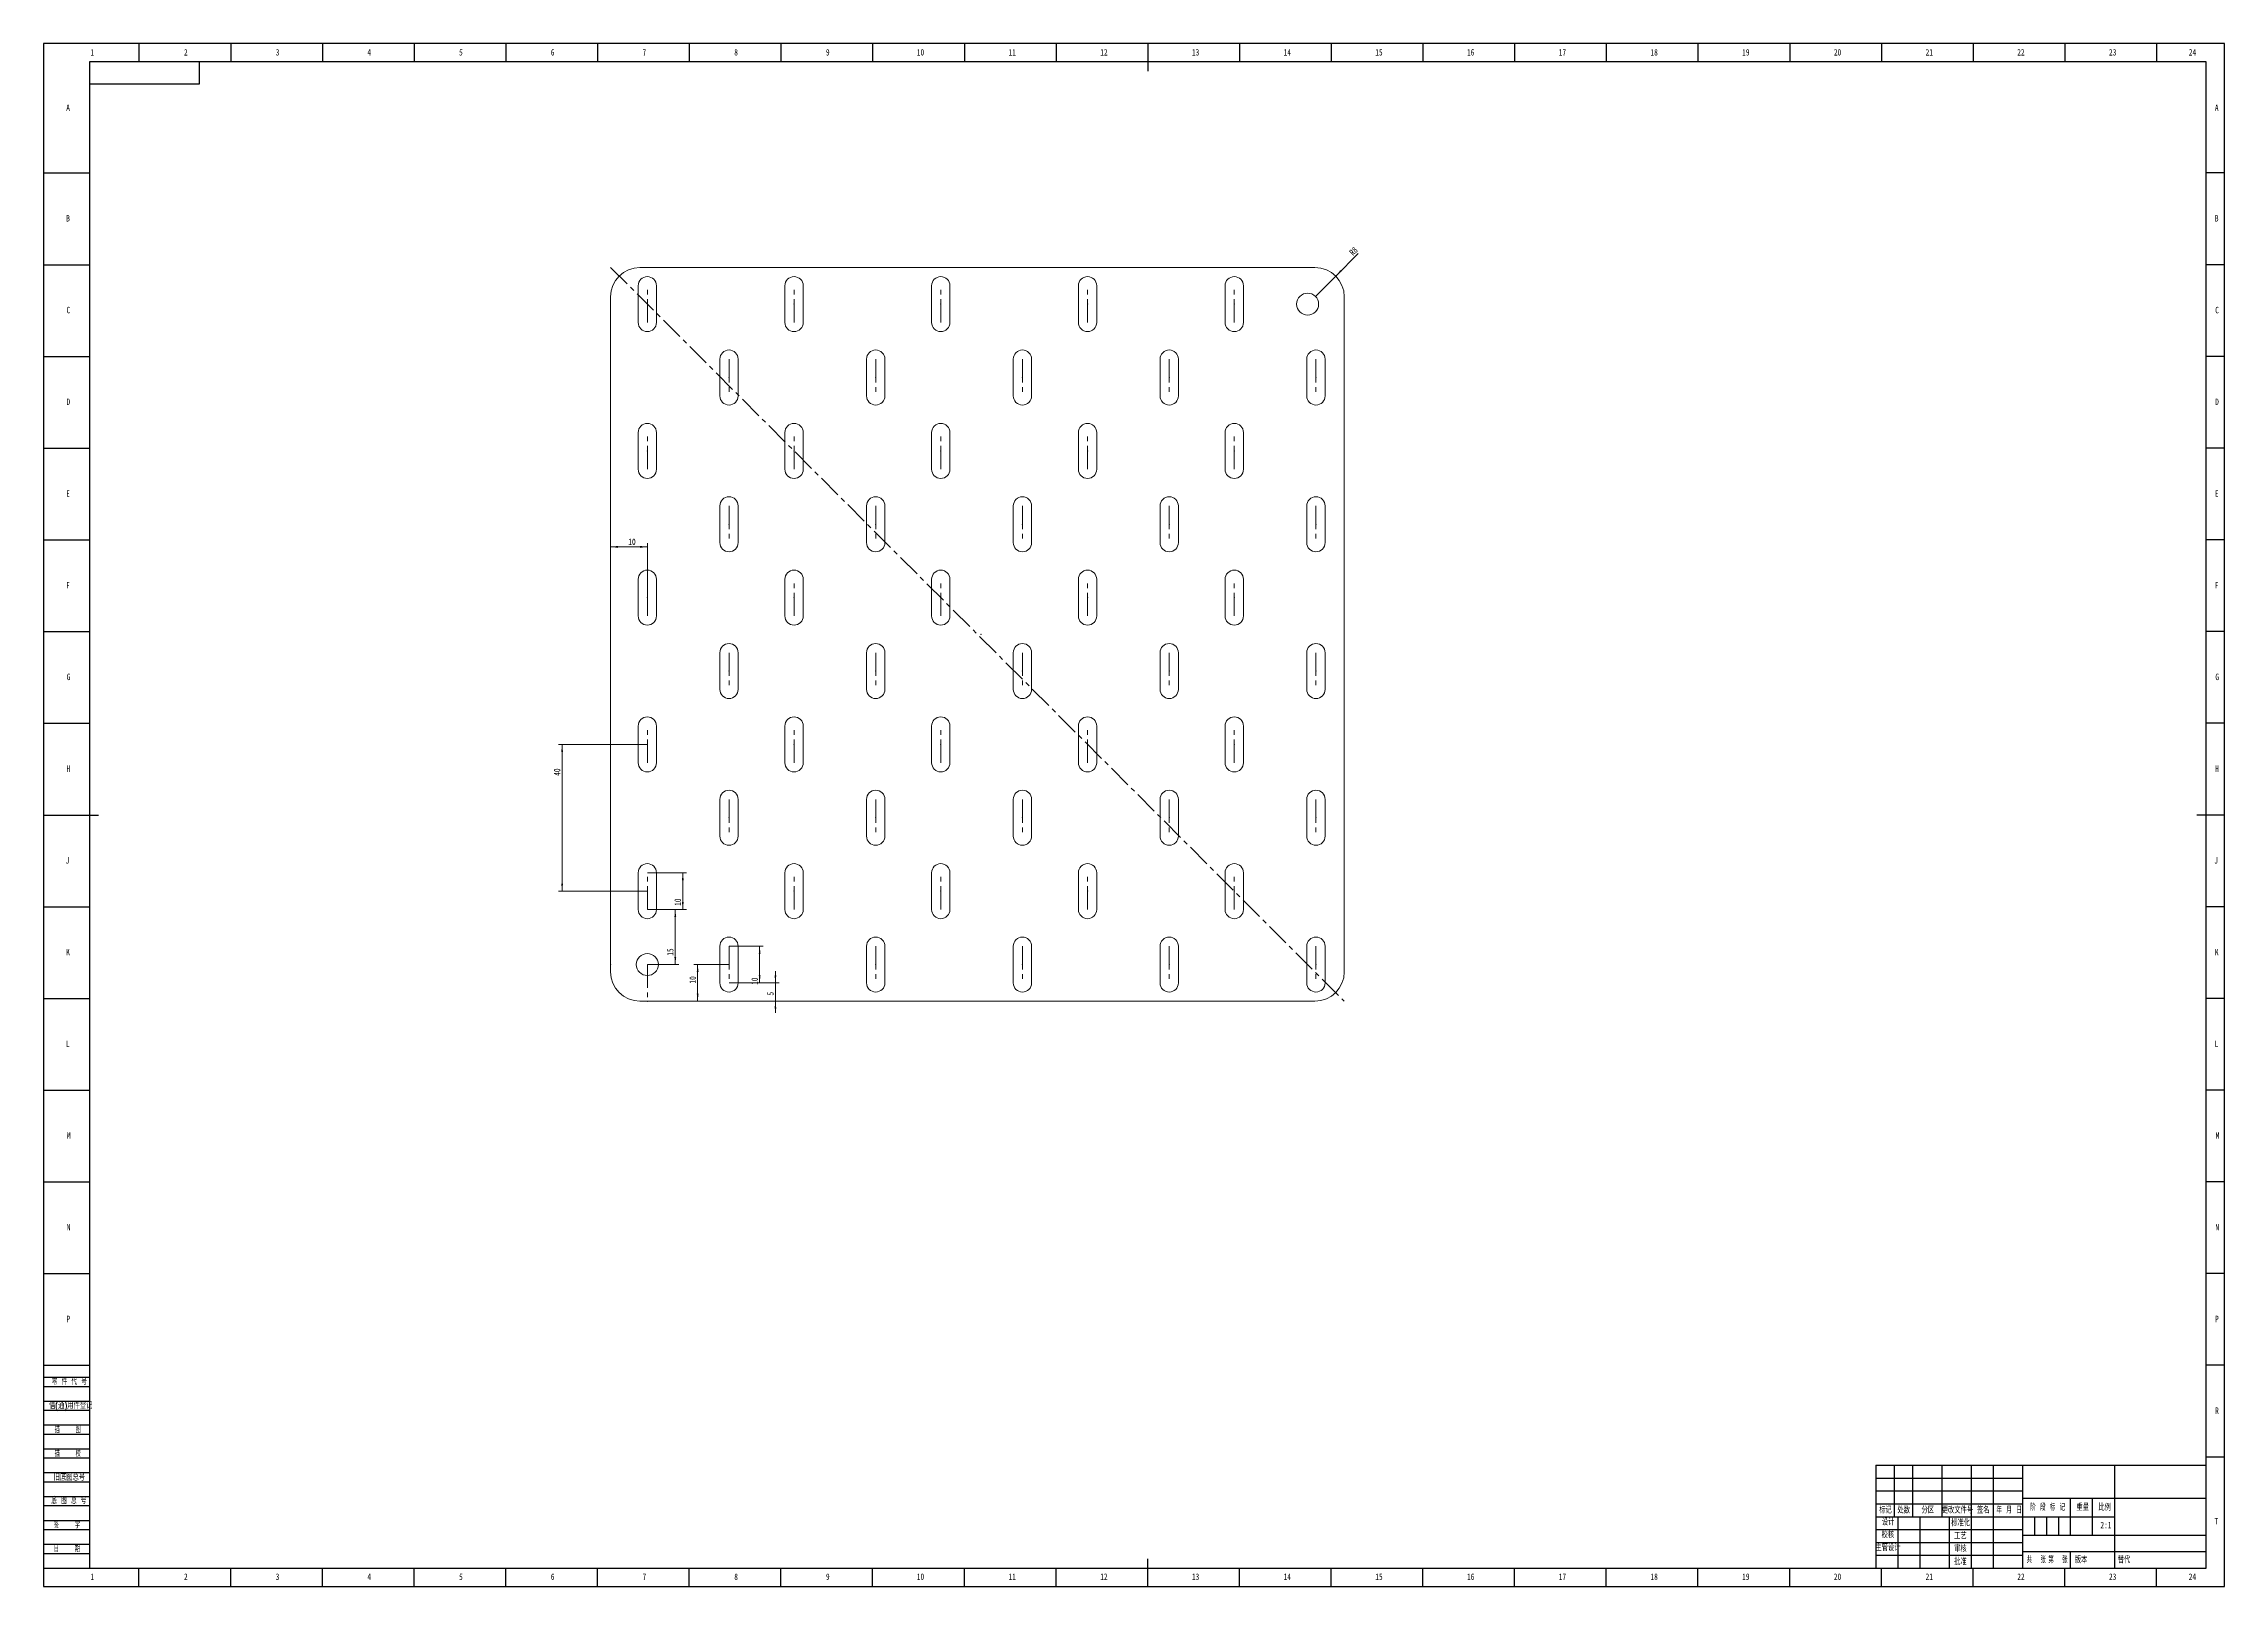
# Model space of a CAD drawing. Header units: millimetres. Extents: x 0 to 1189, y 0 to 841.
import ezdxf

# ---------------------------------------------------------------- set-up
doc = ezdxf.new("R2010")
doc.units = ezdxf.units.MM
doc.header["$PDSIZE"] = -1
doc.linetypes.add('CENTERX2', pattern=[20.32, 12.7, -2.54, 2.54, -2.54])
for name, color, linetype in [('10', 7, 'Continuous'), ('5', 7, 'Continuous'), ('9', 7, 'Continuous'), ('SLD-0', 7, 'Continuous')]:
    doc.layers.add(name, color=color, linetype=linetype)
doc.styles.add('SLDTEXTSTYLE0', font='TXT', dxfattribs={"width": 0.7})
doc.styles.add('SLDTEXTSTYLE1', font='TXT', dxfattribs={"width": 0.7, "bigfont": 'bigfont'})
doc.styles.add('SLDTEXTSTYLE2', font='TXT', dxfattribs={"width": 0.6, "bigfont": 'bigfont'})
doc.styles.add('SLDTEXTSTYLE3', font='TXT', dxfattribs={"width": 0.614286, "bigfont": 'bigfont'})
doc.styles.add('SLDTEXTSTYLE4', font='TXT', dxfattribs={"width": 0.62, "bigfont": 'bigfont'})
doc.styles.add('SLDTEXTSTYLE5', font='TXT', dxfattribs={"width": 0.566667, "bigfont": 'bigfont'})
doc.dimstyles.new('SLDDIMSTYLE0', dxfattribs={"dimtxt": 3.5, "dimasz": 4.08, "dimexe": 0, "dimexo": 0.0625, "dimgap": 0.875, "dimtad": 1, "dimlfac": 0.5, "dimrnd": 1e-09, "dimzin": 12, "dimdsep": 46, "dimtxsty": 'SLDTEXTSTYLE0', "dimsah": 1, "dimcen": 0.09, "dimadec": 0, "dimazin": 3, "dimtfac": 1, "dimtofl": 0, "dimtmove": 0, "dimatfit": 3, "dimfxl": 1, "dimfrac": 2, "dimtolj": 1, "dimtzin": 12, "dimarcsym": 0})
doc.dimstyles.new('SLDDIMSTYLE1', dxfattribs={"dimtxt": 3.5, "dimasz": 4.08, "dimexe": 0, "dimexo": 0.0625, "dimgap": 0.875, "dimtad": 1, "dimlfac": 0.5, "dimrnd": 1e-09, "dimzin": 12, "dimdsep": 46, "dimtxsty": 'SLDTEXTSTYLE0', "dimsah": 1, "dimcen": 0.09, "dimadec": 0, "dimazin": 3, "dimtfac": 1, "dimtmove": 0, "dimatfit": 0, "dimfxl": 1, "dimfrac": 2, "dimtolj": 1, "dimtzin": 12, "dimarcsym": 0})
doc.dimstyles.new('SLDDIMSTYLE2', dxfattribs={"dimtxt": 3.5, "dimasz": 4.08, "dimexe": 0, "dimexo": 0.0625, "dimgap": 0.875, "dimtad": 1, "dimlfac": 0.5, "dimrnd": 1e-09, "dimzin": 12, "dimdsep": 46, "dimtxsty": 'SLDTEXTSTYLE0', "dimsah": 1, "dimcen": 0, "dimadec": 0, "dimazin": 3, "dimtfac": 1, "dimtofl": 0, "dimtmove": 0, "dimatfit": 3, "dimfxl": 1, "dimfrac": 2, "dimtolj": 1, "dimtzin": 12, "dimarcsym": 0})

# ---------------------------------------------------------------- blocks, each defined once
blk = doc.blocks.new('_D')
at = {"color": 7, "linetype": 'Continuous', "lineweight": 0}
for p, q in [((329.2, 369), (346.4, 369)), ((344.4, 369), (344.4, 339)), ((329.2, 339), (346.4, 339))]:
    blk.add_line(p, q, dxfattribs=at)
at = {"color": 7, "linetype": 'Continuous', "lineweight": 18}
for points in [[(344.4, 369), (343.9, 364.9), (344.9, 364.9)], [(344.4, 339), (344.9, 343.1), (343.9, 343.1)]]:
    blk.add_solid(points, dxfattribs=at)
at = {"color": 7, "linetype": 'Continuous', "lineweight": 18, "insert": (339.9, 343.8), "char_height": 3.5, "attachment_point": 1, "rotation": 90, "style": 'SLDTEXTSTYLE0'}
blk.add_mtext('15', dxfattribs=at)
blk = doc.blocks.new('_D_1')
at = {"color": 7, "linetype": 'Continuous', "lineweight": 0}
for p, q in [((373.7, 349), (392.4, 349)), ((390.4, 349), (390.4, 329)), ((373.7, 329), (392.4, 329))]:
    blk.add_line(p, q, dxfattribs=at)
at = {"color": 7, "linetype": 'Continuous', "lineweight": 18}
for points in [[(390.4, 349), (389.9, 344.9), (390.9, 344.9)], [(390.4, 329), (390.9, 333.1), (389.9, 333.1)]]:
    blk.add_solid(points, dxfattribs=at)
at = {"color": 7, "linetype": 'Continuous', "lineweight": 18, "insert": (385.9, 327.9), "char_height": 3.5, "attachment_point": 1, "rotation": 90, "style": 'SLDTEXTSTYLE0'}
blk.add_mtext('10', dxfattribs=at)
blk = doc.blocks.new('_D_2')
at = {"color": 7, "linetype": 'Continuous', "lineweight": 0}
for p, q in [((329.2, 389), (350.5, 389)), ((348.5, 389), (348.5, 369)), ((329.2, 369), (350.5, 369))]:
    blk.add_line(p, q, dxfattribs=at)
at = {"color": 7, "linetype": 'Continuous', "lineweight": 18}
for points in [[(348.5, 389), (348, 384.9), (349, 384.9)], [(348.5, 369), (349, 373.1), (348, 373.1)]]:
    blk.add_solid(points, dxfattribs=at)
at = {"color": 7, "linetype": 'Continuous', "lineweight": 18, "insert": (344, 371), "char_height": 3.5, "attachment_point": 1, "rotation": 90, "style": 'SLDTEXTSTYLE0'}
blk.add_mtext('10', dxfattribs=at)
blk = doc.blocks.new('_D_3')
at = {"color": 7, "linetype": 'Continuous', "lineweight": 0}
for p, q in [((399, 329), (399, 335.3)), ((373.7, 329), (401, 329)), ((399, 329), (399, 319)), ((399, 319), (399, 312.6))]:
    blk.add_line(p, q, dxfattribs=at)
at = {"color": 7, "linetype": 'Continuous', "lineweight": 18}
for points in [[(399, 329), (399.5, 333.1), (398.5, 333.1)], [(399, 319), (398.5, 314.9), (399.5, 314.9)]]:
    blk.add_solid(points, dxfattribs=at)
at = {"color": 7, "linetype": 'Continuous', "lineweight": 18, "insert": (394.5, 322.1), "char_height": 3.5, "attachment_point": 1, "rotation": 90, "style": 'SLDTEXTSTYLE0'}
blk.add_mtext('5', dxfattribs=at)
blk = doc.blocks.new('_D_4')
at = {"color": 7, "linetype": 'Continuous', "lineweight": 0}
for q in [(716.8, 726.6), (693.2, 703)]:
    blk.add_line((704.5, 714.3), q, dxfattribs=at)
at = {"color": 7, "linetype": 'Continuous', "lineweight": 18}
blk.add_solid([(704.5, 714.3), (707.7, 716.8), (707, 717.5)], dxfattribs=at)
at = {"color": 7, "linetype": 'Continuous', "lineweight": 18, "insert": (711.5, 727.7), "char_height": 3.5, "attachment_point": 1, "rotation": 45, "style": 'SLDTEXTSTYLE0'}
blk.add_mtext('R8', dxfattribs=at)
blk = doc.blocks.new('_D_5')
at = {"color": 7, "linetype": 'Continuous', "lineweight": 0}
for p, q in [((329.2, 459), (280.7, 459)), ((282.7, 379), (282.7, 459)), ((329.2, 379), (280.7, 379))]:
    blk.add_line(p, q, dxfattribs=at)
at = {"color": 7, "linetype": 'Continuous', "lineweight": 18}
for points in [[(282.7, 459), (282.2, 454.9), (283.2, 454.9)], [(282.7, 379), (283.2, 383.1), (282.2, 383.1)]]:
    blk.add_solid(points, dxfattribs=at)
at = {"color": 7, "linetype": 'Continuous', "lineweight": 18, "insert": (278.2, 441.9), "char_height": 3.5, "attachment_point": 1, "rotation": 90, "style": 'SLDTEXTSTYLE0'}
blk.add_mtext('40', dxfattribs=at)
blk = doc.blocks.new('_D_6')
at = {"color": 7, "linetype": 'Continuous', "lineweight": 0}
for p, q in [((329.2, 566.7), (309.2, 566.7)), ((329.2, 539), (329.2, 568.7))]:
    blk.add_line(p, q, dxfattribs=at)
at = {"color": 7, "linetype": 'Continuous', "lineweight": 18}
for points in [[(309.2, 566.7), (313.2, 566.1), (313.2, 567.2)], [(329.2, 566.7), (325.1, 567.2), (325.1, 566.1)]]:
    blk.add_solid(points, dxfattribs=at)
at = {"color": 7, "linetype": 'Continuous', "lineweight": 18, "insert": (318.8, 571.2), "char_height": 3.5, "attachment_point": 1, "style": 'SLDTEXTSTYLE0'}
blk.add_mtext('10', dxfattribs=at)
blk = doc.blocks.new('_D_7')
at = {"color": 7, "linetype": 'Continuous', "lineweight": 0}
for p, q in [((373.7, 339), (354.6, 339)), ((356.6, 339), (356.6, 319))]:
    blk.add_line(p, q, dxfattribs=at)
at = {"color": 7, "linetype": 'Continuous', "lineweight": 18}
for points in [[(356.6, 339), (356.1, 334.9), (357.1, 334.9)], [(356.6, 319), (357.1, 323.1), (356.1, 323.1)]]:
    blk.add_solid(points, dxfattribs=at)
at = {"color": 7, "linetype": 'Continuous', "lineweight": 18, "insert": (352.1, 328.6), "char_height": 3.5, "attachment_point": 1, "rotation": 90, "style": 'SLDTEXTSTYLE0'}
blk.add_mtext('10', dxfattribs=at)

msp = doc.modelspace()

# ---------------------------------------------------------------- linework, layer by layer
at = {"color": 7, "linetype": 'CENTERX2', "lineweight": 18}
for p, q in [((309.161, 718.988), (709.161, 318.988)), ((329.161, 688.988), (329.161, 708.988)), ((409.161, 688.988), (409.161, 708.988)), ((489.161, 688.988), (489.161, 708.988)), ((569.161, 688.988), (569.161, 708.988)), ((649.161, 688.988), (649.161, 708.988)), ((373.691, 668.988), (373.691, 648.988)), ((453.691, 668.988), (453.691, 648.988)), ((533.691, 668.988), (533.691, 648.988)), ((613.691, 668.988), (613.691, 648.988)), ((693.691, 668.988), (693.691, 648.988)), ((329.161, 608.988), (329.161, 628.988)), ((409.161, 608.988), (409.161, 628.988)), ((489.161, 608.988), (489.161, 628.988)), ((569.161, 608.988), (569.161, 628.988)), ((649.161, 608.988), (649.161, 628.988)), ((373.691, 588.988), (373.691, 568.988)), ((453.691, 588.988), (453.691, 568.988)), ((533.691, 588.988), (533.691, 568.988)), ((613.691, 588.988), (613.691, 568.988)), ((693.691, 588.988), (693.691, 568.988)), ((329.161, 528.988), (329.161, 548.988)), ((409.161, 528.988), (409.161, 548.988)), ((489.161, 528.988), (489.161, 548.988)), ((569.161, 528.988), (569.161, 548.988)), ((649.161, 528.988), (649.161, 548.988)), ((373.691, 508.988), (373.691, 488.988)), ((453.691, 508.988), (453.691, 488.988)), ((533.691, 508.988), (533.691, 488.988)), ((613.691, 508.988), (613.691, 488.988)), ((693.691, 508.988), (693.691, 488.988)), ((329.161, 448.988), (329.161, 468.988)), ((409.161, 448.988), (409.161, 468.988)), ((489.161, 448.988), (489.161, 468.988)), ((569.161, 448.988), (569.161, 468.988)), ((649.161, 448.988), (649.161, 468.988)), ((373.691, 428.988), (373.691, 408.988)), ((453.691, 428.988), (453.691, 408.988)), ((533.691, 428.988), (533.691, 408.988)), ((613.691, 428.988), (613.691, 408.988)), ((693.691, 428.988), (693.691, 408.988)), ((329.161, 368.988), (329.161, 388.988)), ((409.161, 368.988), (409.161, 388.988)), ((489.161, 368.988), (489.161, 388.988)), ((569.161, 368.988), (569.161, 388.988)), ((649.161, 368.988), (649.161, 388.988)), ((373.691, 348.988), (373.691, 328.988)), ((453.691, 348.988), (453.691, 328.988)), ((533.691, 348.988), (533.691, 328.988)), ((613.691, 348.988), (613.691, 328.988)), ((693.691, 348.988), (693.691, 328.988)), ((329.161, 338.988), (329.161, 318.988))]:
    msp.add_line(p, q, dxfattribs=at)
at = {"color": 7, "linetype": 'Continuous', "lineweight": 18}
for p, q in [((325.161, 718.988), (693.161, 718.988)), ((309.161, 702.988), (309.161, 334.988)), ((324.161, 688.988), (324.161, 708.988)), ((334.161, 688.988), (334.161, 708.988)), ((404.161, 688.988), (404.161, 708.988)), ((414.161, 688.988), (414.161, 708.988)), ((484.161, 688.988), (484.161, 708.988)), ((494.161, 688.988), (494.161, 708.988)), ((564.161, 688.988), (564.161, 708.988)), ((574.161, 688.988), (574.161, 708.988)), ((644.161, 688.988), (644.161, 708.988)), ((654.161, 688.988), (654.161, 708.988)), ((709.161, 702.988), (709.161, 334.988)), ((368.691, 668.988), (368.691, 648.988)), ((378.691, 668.988), (378.691, 648.988)), ((448.691, 668.988), (448.691, 648.988)), ((458.691, 668.988), (458.691, 648.988)), ((528.691, 668.988), (528.691, 648.988)), ((538.691, 668.988), (538.691, 648.988)), ((608.691, 668.988), (608.691, 648.988)), ((618.691, 668.988), (618.691, 648.988)), ((688.691, 668.988), (688.691, 648.988)), ((698.691, 668.988), (698.691, 648.988)), ((324.161, 608.988), (324.161, 628.988)), ((334.161, 608.988), (334.161, 628.988)), ((404.161, 608.988), (404.161, 628.988)), ((414.161, 608.988), (414.161, 628.988)), ((484.161, 608.988), (484.161, 628.988)), ((494.161, 608.988), (494.161, 628.988)), ((564.161, 608.988), (564.161, 628.988)), ((574.161, 608.988), (574.161, 628.988)), ((644.161, 608.988), (644.161, 628.988)), ((654.161, 608.988), (654.161, 628.988)), ((368.691, 588.988), (368.691, 568.988)), ((378.691, 588.988), (378.691, 568.988)), ((448.691, 588.988), (448.691, 568.988)), ((458.691, 588.988), (458.691, 568.988)), ((528.691, 588.988), (528.691, 568.988)), ((538.691, 588.988), (538.691, 568.988)), ((608.691, 588.988), (608.691, 568.988)), ((618.691, 588.988), (618.691, 568.988)), ((688.691, 588.988), (688.691, 568.988)), ((698.691, 588.988), (698.691, 568.988)), ((324.161, 528.988), (324.161, 548.988)), ((334.161, 528.988), (334.161, 548.988)), ((404.161, 528.988), (404.161, 548.988)), ((414.161, 528.988), (414.161, 548.988)), ((484.161, 528.988), (484.161, 548.988)), ((494.161, 528.988), (494.161, 548.988)), ((564.161, 528.988), (564.161, 548.988)), ((574.161, 528.988), (574.161, 548.988)), ((644.161, 528.988), (644.161, 548.988)), ((654.161, 528.988), (654.161, 548.988)), ((368.691, 508.988), (368.691, 488.988)), ((378.691, 508.988), (378.691, 488.988)), ((448.691, 508.988), (448.691, 488.988)), ((458.691, 508.988), (458.691, 488.988)), ((528.691, 508.988), (528.691, 488.988)), ((538.691, 508.988), (538.691, 488.988)), ((608.691, 508.988), (608.691, 488.988)), ((618.691, 508.988), (618.691, 488.988)), ((688.691, 508.988), (688.691, 488.988)), ((698.691, 508.988), (698.691, 488.988)), ((324.161, 448.988), (324.161, 468.988)), ((334.161, 448.988), (334.161, 468.988)), ((404.161, 448.988), (404.161, 468.988)), ((414.161, 448.988), (414.161, 468.988)), ((484.161, 448.988), (484.161, 468.988)), ((494.161, 448.988), (494.161, 468.988)), ((564.161, 448.988), (564.161, 468.988)), ((574.161, 448.988), (574.161, 468.988)), ((644.161, 448.988), (644.161, 468.988)), ((654.161, 448.988), (654.161, 468.988)), ((368.691, 428.988), (368.691, 408.988)), ((378.691, 428.988), (378.691, 408.988)), ((448.691, 428.988), (448.691, 408.988)), ((458.691, 428.988), (458.691, 408.988)), ((528.691, 428.988), (528.691, 408.988)), ((538.691, 428.988), (538.691, 408.988)), ((608.691, 428.988), (608.691, 408.988)), ((618.691, 428.988), (618.691, 408.988)), ((688.691, 428.988), (688.691, 408.988)), ((698.691, 428.988), (698.691, 408.988)), ((324.161, 368.988), (324.161, 388.988)), ((334.161, 368.988), (334.161, 388.988)), ((404.161, 368.988), (404.161, 388.988)), ((414.161, 368.988), (414.161, 388.988)), ((484.161, 368.988), (484.161, 388.988)), ((494.161, 368.988), (494.161, 388.988)), ((564.161, 368.988), (564.161, 388.988)), ((574.161, 368.988), (574.161, 388.988)), ((644.161, 368.988), (644.161, 388.988)), ((654.161, 368.988), (654.161, 388.988)), ((368.691, 348.988), (368.691, 328.988)), ((378.691, 348.988), (378.691, 328.988)), ((448.691, 348.988), (448.691, 328.988)), ((458.691, 348.988), (458.691, 328.988)), ((528.691, 348.988), (528.691, 328.988)), ((538.691, 348.988), (538.691, 328.988)), ((608.691, 348.988), (608.691, 328.988)), ((618.691, 348.988), (618.691, 328.988)), ((688.691, 348.988), (688.691, 328.988)), ((698.691, 348.988), (698.691, 328.988)), ((325.161, 318.988), (693.161, 318.988))]:
    msp.add_line(p, q, dxfattribs=at)
for centre in [(689.161, 698.988), (329.161, 338.988)]:
    msp.add_circle(centre, 6, dxfattribs=at)
for centre, radius, start, end in [((325.161, 702.988), 16, 90, 180), ((329.161, 708.988), 5, 0, 180), ((409.161, 708.988), 5, 0, 180), ((489.161, 708.988), 5, 0, 180), ((569.161, 708.988), 5, 0, 180), ((649.161, 708.988), 5, 0, 180), ((693.161, 702.988), 16, 0, 90), ((329.161, 688.988), 5, 180, 0), ((409.161, 688.988), 5, 180, 0), ((489.161, 688.988), 5, 180, 0), ((569.161, 688.988), 5, 180, 0), ((649.161, 688.988), 5, 180, 0), ((373.691, 668.988), 5, 0, 180), ((453.691, 668.988), 5, 0, 180), ((533.691, 668.988), 5, 0, 180), ((613.691, 668.988), 5, 0, 180), ((693.691, 668.988), 5, 0, 180), ((373.691, 648.988), 5, 180, 0), ((453.691, 648.988), 5, 180, 0), ((533.691, 648.988), 5, 180, 0), ((613.691, 648.988), 5, 180, 0), ((693.691, 648.988), 5, 180, 0), ((329.161, 628.988), 5, 0, 180), ((409.161, 628.988), 5, 0, 180), ((489.161, 628.988), 5, 0, 180), ((569.161, 628.988), 5, 0, 180), ((649.161, 628.988), 5, 0, 180), ((329.161, 608.988), 5, 180, 0), ((409.161, 608.988), 5, 180, 0), ((489.161, 608.988), 5, 180, 0), ((569.161, 608.988), 5, 180, 0), ((649.161, 608.988), 5, 180, 0), ((373.691, 588.988), 5, 0, 180), ((453.691, 588.988), 5, 0, 180), ((533.691, 588.988), 5, 0, 180), ((613.691, 588.988), 5, 0, 180), ((693.691, 588.988), 5, 0, 180), ((373.691, 568.988), 5, 180, 0), ((453.691, 568.988), 5, 180, 0), ((533.691, 568.988), 5, 180, 0), ((613.691, 568.988), 5, 180, 0), ((693.691, 568.988), 5, 180, 0), ((329.161, 548.988), 5, 0, 180), ((409.161, 548.988), 5, 0, 180), ((489.161, 548.988), 5, 0, 180), ((569.161, 548.988), 5, 0, 180), ((649.161, 548.988), 5, 0, 180), ((329.161, 528.988), 5, 180, 0), ((409.161, 528.988), 5, 180, 0), ((489.161, 528.988), 5, 180, 0), ((569.161, 528.988), 5, 180, 0), ((649.161, 528.988), 5, 180, 0), ((373.691, 508.988), 5, 0, 180), ((453.691, 508.988), 5, 0, 180), ((533.691, 508.988), 5, 0, 180), ((613.691, 508.988), 5, 0, 180), ((693.691, 508.988), 5, 0, 180), ((373.691, 488.988), 5, 180, 0), ((453.691, 488.988), 5, 180, 0), ((533.691, 488.988), 5, 180, 0), ((613.691, 488.988), 5, 180, 0), ((693.691, 488.988), 5, 180, 0), ((329.161, 468.988), 5, 0, 180), ((409.161, 468.988), 5, 0, 180), ((489.161, 468.988), 5, 0, 180), ((569.161, 468.988), 5, 0, 180), ((649.161, 468.988), 5, 0, 180), ((329.161, 448.988), 5, 180, 0), ((409.161, 448.988), 5, 180, 0), ((489.161, 448.988), 5, 180, 0), ((569.161, 448.988), 5, 180, 0), ((649.161, 448.988), 5, 180, 0), ((373.691, 428.988), 5, 0, 180), ((453.691, 428.988), 5, 0, 180), ((533.691, 428.988), 5, 0, 180), ((613.691, 428.988), 5, 0, 180), ((693.691, 428.988), 5, 0, 180), ((373.691, 408.988), 5, 180, 0), ((453.691, 408.988), 5, 180, 0), ((533.691, 408.988), 5, 180, 0), ((613.691, 408.988), 5, 180, 0), ((693.691, 408.988), 5, 180, 0), ((329.161, 388.988), 5, 0, 180), ((409.161, 388.988), 5, 0, 180), ((489.161, 388.988), 5, 0, 180), ((569.161, 388.988), 5, 0, 180), ((649.161, 388.988), 5, 0, 180), ((329.161, 368.988), 5, 180, 0), ((409.161, 368.988), 5, 180, 0), ((489.161, 368.988), 5, 180, 0), ((569.161, 368.988), 5, 180, 0), ((649.161, 368.988), 5, 180, 0), ((373.691, 348.988), 5, 0, 180), ((453.691, 348.988), 5, 0, 180), ((533.691, 348.988), 5, 0, 180), ((613.691, 348.988), 5, 0, 180), ((693.691, 348.988), 5, 0, 180), ((325.161, 334.988), 16, 180, 270), ((693.161, 334.988), 16, 270, 0), ((373.691, 328.988), 5, 180, 0), ((453.691, 328.988), 5, 180, 0), ((533.691, 328.988), 5, 180, 0), ((613.691, 328.988), 5, 180, 0), ((693.691, 328.988), 5, 180, 0)]:
    msp.add_arc(centre, radius, start, end, dxfattribs=at)
for p in [(329.161, 698.988), (409.161, 698.988), (489.161, 698.988), (569.161, 698.988), (649.161, 698.988), (373.691, 658.988), (453.691, 658.988), (533.691, 658.988), (613.691, 658.988), (693.691, 658.988), (329.161, 618.988), (409.161, 618.988), (489.161, 618.988), (569.161, 618.988), (649.161, 618.988), (373.691, 578.988), (453.691, 578.988), (533.691, 578.988), (613.691, 578.988), (693.691, 578.988), (329.161, 538.988), (409.161, 538.988), (489.161, 538.988), (569.161, 538.988), (649.161, 538.988), (511.157, 518.988), (373.691, 498.988), (453.691, 498.988), (533.691, 498.988), (613.691, 498.988), (693.691, 498.988), (329.161, 458.988), (409.161, 458.988), (489.161, 458.988), (569.161, 458.988), (649.161, 458.988), (373.691, 418.988), (453.691, 418.988), (533.691, 418.988), (613.691, 418.988), (693.691, 418.988), (329.161, 378.988), (409.161, 378.988), (489.161, 378.988), (569.161, 378.988), (649.161, 378.988), (309.161, 338.988), (373.691, 338.988), (453.691, 338.988), (533.691, 338.988), (613.691, 338.988), (693.691, 338.988), (329.161, 318.988)]:
    msp.add_point(p, dxfattribs=at)
at = {"layer": '5', "color": 7}
for p, q in [((1189, 841), (0, 841)), ((0, 841), (0, 0)), ((1189, 0), (1189, 841)), ((0, 114), (25, 114)), ((0, 109), (25, 109)), ((0, 101), (25, 101)), ((0, 96), (25, 96)), ((0, 88), (25, 88)), ((0, 83), (25, 83)), ((0, 75), (25, 75)), ((0, 70), (25, 70)), ((0, 62), (25, 62)), ((0, 57), (25, 57)), ((0, 49), (25, 49)), ((999, 59), (1079, 59)), ((999, 52), (1079, 52)), ((0, 44), (25, 44)), ((0, 36), (25, 36)), ((1085.5, 38), (1085.5, 28)), ((1092, 38), (1092, 28)), ((1098.5, 38), (1098.5, 28)), ((0, 31), (25, 31)), ((0, 23), (25, 23)), ((0, 18), (25, 18)), ((0, 0), (1189, 0))]:
    msp.add_line(p, q, dxfattribs=at)
at = {"layer": '5'}
for p, q in [((52, 841), (52, 831.05)), ((102, 841), (102, 831.05)), ((152, 841), (152, 831.05)), ((202, 841), (202, 831.05)), ((252, 841), (252, 831.05)), ((302, 841), (302, 831.05)), ((352, 841), (352, 831.05)), ((402, 841), (402, 831.05)), ((452, 841), (452, 831.05)), ((502, 841), (502, 831.05)), ((552, 841), (552, 831.05)), ((652, 841), (652, 831.05)), ((702, 841), (702, 831.05)), ((752, 841), (752, 831.05)), ((802, 841), (802, 831.05)), ((852, 841), (852, 831.05)), ((902, 841), (902, 831.05)), ((952, 841), (952, 831.05)), ((1002, 841), (1002, 831.05)), ((1052, 841), (1052, 831.05)), ((1102, 841), (1102, 831.05)), ((1152, 841), (1152, 831.05)), ((0, 770.5), (25, 770.5)), ((1189, 770.5), (1179, 770.5)), ((0, 720.5), (25, 720.5)), ((1189, 720.5), (1179, 720.5)), ((0, 670.5), (25, 670.5)), ((1189, 670.5), (1179, 670.5)), ((0, 620.5), (25, 620.5)), ((1189, 620.5), (1179, 620.5)), ((0, 570.5), (25, 570.5)), ((1189, 570.5), (1179, 570.5)), ((0, 520.5), (25, 520.5)), ((1189, 520.5), (1179, 520.5)), ((0, 470.5), (25, 470.5)), ((1189, 470.5), (1179, 470.5)), ((0, 370.5), (25, 370.5)), ((1189, 370.5), (1179, 370.5)), ((0, 320.5), (25, 320.5)), ((1189, 320.5), (1179, 320.5)), ((0, 270.5), (25, 270.5)), ((1189, 270.5), (1179, 270.5)), ((0, 220.5), (25, 220.5)), ((1189, 220.5), (1179, 220.5)), ((0, 170.5), (25, 170.5)), ((1189, 170.5), (1179, 170.5)), ((0, 120.5), (25, 120.5)), ((1189, 120.5), (1179, 120.5)), ((1189, 70.5), (1179, 70.5)), ((52, 0), (52, 10)), ((102, 0), (102, 10)), ((152, 0), (152, 10)), ((202, 0), (202, 10)), ((252, 0), (252, 10)), ((302, 0), (302, 10)), ((352, 0), (352, 10)), ((402, 0), (402, 10)), ((452, 0), (452, 10)), ((502, 0), (502, 10)), ((552, 0), (552, 10)), ((652, 0), (652, 10)), ((702, 0), (702, 10)), ((752, 0), (752, 10)), ((802, 0), (802, 10)), ((852, 0), (852, 10)), ((902, 0), (902, 10)), ((952, 0), (952, 10)), ((1002, 0), (1002, 10)), ((1052, 0), (1052, 10)), ((1102, 0), (1102, 10)), ((1152, 0), (1152, 10))]:
    msp.add_line(p, q, dxfattribs=at)
at = {"layer": '5', "lineweight": 25}
for p, q in [((602, 841), (602, 826)), ((0, 420.5), (30, 420.5)), ((1189, 420.5), (1174, 420.5)), ((602, 0), (602, 15)), ((1105, 18.982), (1105, 10))]:
    msp.add_line(p, q, dxfattribs=at)
at = {"layer": '5', "color": 7, "lineweight": 25}
for p, q in [((1179, 831.05), (25, 831.05)), ((25, 831.05), (25, 10)), ((85, 819), (85, 831)), ((1179, 10), (1179, 831.05)), ((25, 819), (85, 819)), ((999, 66), (1179, 66)), ((999, 66), (999, 10)), ((1009, 66), (1009, 38)), ((1019, 66), (1019, 38)), ((1035, 66), (1035, 38)), ((1051, 66), (1051, 10)), ((1063, 66), (1063, 10)), ((1079, 66), (1079, 10)), ((1129, 66), (1129, 38)), ((1079, 48), (1179, 48)), ((1105, 48), (1105, 28)), ((1117, 48), (1117, 28)), ((999, 45), (1079, 45)), ((999, 38), (1129, 38)), ((1011, 38), (1011, 10)), ((1023, 38), (1023, 10)), ((1039, 38), (1039, 10)), ((1129, 38), (1129, 10)), ((999, 31), (1079, 31)), ((999, 24), (1079, 24)), ((1079, 28), (1179, 28)), ((999, 17), (1079, 17)), ((1079.006, 18.982), (1179, 18.982)), ((0, 10), (1179, 10))]:
    msp.add_line(p, q, dxfattribs=at)

# ---------------------------------------------------------------- texts
at = {"layer": '10', "char_height": 3.5, "attachment_point": 2}
for s, insert, style in [('1', (26.544, 838.025), 'SLDTEXTSTYLE0'), ('2', (77.544, 838.025), 'SLDTEXTSTYLE0'), ('3', (127.544, 838.025), 'SLDTEXTSTYLE0'), ('4', (177.544, 838.025), 'SLDTEXTSTYLE0'), ('5', (227.544, 838.025), 'SLDTEXTSTYLE0'), ('6', (277.547, 838.025), 'SLDTEXTSTYLE0'), ('7', (327.547, 838.025), 'SLDTEXTSTYLE0'), ('8', (377.547, 838.025), 'SLDTEXTSTYLE0'), ('9', (427.547, 838.025), 'SLDTEXTSTYLE0'), ('10', (478.089, 838.025), 'SLDTEXTSTYLE0'), ('11', (528.089, 838.025), 'SLDTEXTSTYLE0'), ('12', (578.089, 838.025), 'SLDTEXTSTYLE0'), ('13', (628.089, 838.025), 'SLDTEXTSTYLE0'), ('14', (678.089, 838.025), 'SLDTEXTSTYLE0'), ('15', (728.089, 838.025), 'SLDTEXTSTYLE0'), ('16', (778.091, 838.025), 'SLDTEXTSTYLE0'), ('17', (828.091, 838.025), 'SLDTEXTSTYLE0'), ('18', (878.091, 838.025), 'SLDTEXTSTYLE0'), ('19', (928.091, 838.025), 'SLDTEXTSTYLE0'), ('20', (978.089, 838.025), 'SLDTEXTSTYLE0'), ('21', (1028.089, 838.025), 'SLDTEXTSTYLE0'), ('22', (1078.089, 838.025), 'SLDTEXTSTYLE0'), ('23', (1128.089, 838.025), 'SLDTEXTSTYLE0'), ('24', (1171.589, 838.025), 'SLDTEXTSTYLE0'), ('A', (13.32, 807.775), 'SLDTEXTSTYLE0'), ('A', (1184.82, 807.775), 'SLDTEXTSTYLE0'), ('B', (13.32, 747.525), 'SLDTEXTSTYLE0'), ('B', (1184.82, 747.525), 'SLDTEXTSTYLE0'), ('C', (13.482, 697.525), 'SLDTEXTSTYLE0'), ('C', (1184.982, 697.525), 'SLDTEXTSTYLE0'), ('D', (13.484, 647.525), 'SLDTEXTSTYLE0'), ('D', (1184.984, 647.525), 'SLDTEXTSTYLE0'), ('E', (13.318, 597.525), 'SLDTEXTSTYLE0'), ('E', (1184.818, 597.525), 'SLDTEXTSTYLE0'), ('F', (13.279, 547.525), 'SLDTEXTSTYLE0'), ('F', (1184.779, 547.525), 'SLDTEXTSTYLE0'), ('G', (13.594, 497.525), 'SLDTEXTSTYLE0'), ('G', (1185.094, 497.525), 'SLDTEXTSTYLE0'), ('H', (13.484, 447.525), 'SLDTEXTSTYLE0'), ('H', (1184.984, 447.525), 'SLDTEXTSTYLE0'), ('J', (13.015, 397.525), 'SLDTEXTSTYLE0'), ('J', (1184.515, 397.525), 'SLDTEXTSTYLE0'), ('K', (13.32, 347.525), 'SLDTEXTSTYLE0'), ('K', (1184.82, 347.525), 'SLDTEXTSTYLE0'), ('L', (13.181, 297.525), 'SLDTEXTSTYLE0'), ('L', (1184.681, 297.525), 'SLDTEXTSTYLE0'), ('M', (13.707, 247.525), 'SLDTEXTSTYLE0'), ('M', (1185.207, 247.525), 'SLDTEXTSTYLE0'), ('N', (13.603, 197.525), 'SLDTEXTSTYLE0'), ('N', (1185.103, 197.525), 'SLDTEXTSTYLE0'), ('P', (13.444, 147.525), 'SLDTEXTSTYLE0'), ('P', (1184.944, 147.525), 'SLDTEXTSTYLE0'), ('R', (1184.984, 97.525), 'SLDTEXTSTYLE0'), ('T', (1184.656, 37.275), 'SLDTEXTSTYLE0'), ('校核', (1005.494, 29.857), 'SLDTEXTSTYLE1'), ('主管设计', (1005.562, 22.83), 'SLDTEXTSTYLE1'), ('1', (26.544, 7.025), 'SLDTEXTSTYLE0'), ('2', (77.544, 7.025), 'SLDTEXTSTYLE0'), ('3', (127.544, 7.025), 'SLDTEXTSTYLE0'), ('4', (177.544, 7.025), 'SLDTEXTSTYLE0'), ('5', (227.544, 7.025), 'SLDTEXTSTYLE0'), ('6', (277.547, 7.025), 'SLDTEXTSTYLE0'), ('7', (327.547, 7.025), 'SLDTEXTSTYLE0'), ('8', (377.547, 7.025), 'SLDTEXTSTYLE0'), ('9', (427.547, 7.025), 'SLDTEXTSTYLE0'), ('10', (478.089, 7.025), 'SLDTEXTSTYLE0'), ('11', (528.089, 7.025), 'SLDTEXTSTYLE0'), ('12', (578.089, 7.025), 'SLDTEXTSTYLE0'), ('13', (628.089, 7.025), 'SLDTEXTSTYLE0'), ('14', (678.089, 7.025), 'SLDTEXTSTYLE0'), ('15', (728.089, 7.025), 'SLDTEXTSTYLE0'), ('16', (778.091, 7.025), 'SLDTEXTSTYLE0'), ('17', (828.091, 7.025), 'SLDTEXTSTYLE0'), ('18', (878.091, 7.025), 'SLDTEXTSTYLE0'), ('19', (928.091, 7.025), 'SLDTEXTSTYLE0'), ('20', (978.089, 7.025), 'SLDTEXTSTYLE0'), ('21', (1028.089, 7.025), 'SLDTEXTSTYLE0'), ('22', (1078.089, 7.025), 'SLDTEXTSTYLE0'), ('23', (1128.089, 7.025), 'SLDTEXTSTYLE0'), ('24', (1171.589, 7.025), 'SLDTEXTSTYLE0')]:
    msp.add_mtext(s, dxfattribs=dict(at, insert=insert, style=style))
at = {"layer": '10', "color": 7, "insert": (1110.844, 16.188), "char_height": 3.5, "attachment_point": 2, "style": 'SLDTEXTSTYLE1'}
msp.add_mtext('版本', dxfattribs=at)
at = {"layer": '9', "color": 7, "char_height": 3.5}
for s, insert, attachment_point, style in [('零 件 代 号', (4.482, 113.36), 1, 'SLDTEXTSTYLE3'), ('借(通)用件登记', (2.933, 100.276), 1, 'SLDTEXTSTYLE1'), ('描    图', (13.129, 87.176), 2, 'SLDTEXTSTYLE5'), ('描    校', (13.129, 74.137), 2, 'SLDTEXTSTYLE5'), ('旧底图总号', (5.459, 61.201), 1, 'SLDTEXTSTYLE1'), ('底 图 总 号', (4.212, 48.433), 1, 'SLDTEXTSTYLE3'), ('标记', (1004.245, 43.306), 2, 'SLDTEXTSTYLE1'), ('设计', (1005.645, 36.767), 2, 'SLDTEXTSTYLE1'), ('处数', (1014.171, 43.306), 2, 'SLDTEXTSTYLE1'), ('分区', (1027.308, 43.306), 2, 'SLDTEXTSTYLE1'), ('更改文件号', (1043.482, 43.306), 2, 'SLDTEXTSTYLE1'), ('标准化', (1045.185, 36.358), 2, 'SLDTEXTSTYLE1'), ('签名', (1057.537, 43.306), 2, 'SLDTEXTSTYLE1'), ('年 月 日', (1071.61, 43.306), 2, 'SLDTEXTSTYLE4'), ('阶 段 标 记', (1092.651, 44.81), 2, 'SLDTEXTSTYLE3'), ('重量', (1111.794, 44.81), 2, 'SLDTEXTSTYLE1'), ('比例', (1123.679, 44.81), 2, 'SLDTEXTSTYLE1'), ('签    字', (12.691, 35.193), 2, 'SLDTEXTSTYLE5'), ('工艺', (1045.075, 29.23), 2, 'SLDTEXTSTYLE1'), ('日    期', (12.691, 22.233), 2, 'SLDTEXTSTYLE5'), ('批准', (1045.075, 15.216), 2, 'SLDTEXTSTYLE1'), ('审核', (1045.075, 22.249), 2, 'SLDTEXTSTYLE1'), ('共  张', (1086.383, 16.188), 2, 'SLDTEXTSTYLE2'), ('第  张', (1098.274, 16.188), 2, 'SLDTEXTSTYLE2')]:
    msp.add_mtext(s, dxfattribs=dict(at, insert=insert, attachment_point=attachment_point, style=style))
at = {"layer": 'SLD-0', "char_height": 3.5}
for s, insert, attachment_point, style in [('2:1', (1124.437, 35.158), 2, 'SLDTEXTSTYLE0'), ('替代', (1130.851, 16.188), 1, 'SLDTEXTSTYLE1')]:
    msp.add_mtext(s, dxfattribs=dict(at, insert=insert, attachment_point=attachment_point, style=style))

# ---------------------------------------------------------------- dimensions: what is measured, and where the dimension line sits
at = {"color": 7, "linetype": 'Continuous', "lineweight": 18}
dim = msp.add_radius_dim(center=(693.161, 702.988), mpoint=(704.475, 714.301), dimstyle='SLDDIMSTYLE2', dxfattribs=at)
dim.commit()
dim.dimension.update_dxf_attribs({"geometry": '_D_4', "text_midpoint": (715.789, 725.615), "dimtype": 164})
dim = msp.add_linear_dim(base=(309.161, 566.654), p1=(329.161, 538.988), p2=(309.161, 702.988), dimstyle='SLDDIMSTYLE0', dxfattribs=at)
dim.commit()
dim.dimension.update_dxf_attribs({"geometry": '_D_6', "text_midpoint": (320.378, 566.654), "dimtype": 160})
for base, p1, p2, dimstyle, picture, middle in [((282.692, 458.988), (329.161, 378.988), (329.161, 458.988), 'SLDDIMSTYLE0', '_D_5', (282.692, 443.482)), ((348.506, 368.988), (329.161, 388.988), (329.161, 368.988), 'SLDDIMSTYLE0', '_D_2', (348.506, 372.544)), ((344.407, 338.988), (329.161, 368.988), (329.161, 338.988), 'SLDDIMSTYLE0', '_D', (344.407, 345.376)), ((390.376, 328.988), (373.691, 348.988), (373.691, 328.988), 'SLDDIMSTYLE0', '_D_1', (390.376, 329.454)), ((356.63, 318.988), (373.691, 338.988), (325.161, 318.988), 'SLDDIMSTYLE0', '_D_7', (356.63, 330.175)), ((398.973, 318.988), (373.691, 328.988), (325.161, 318.988), 'SLDDIMSTYLE1', '_D_3', (398.973, 322.856))]:
    dim = msp.add_linear_dim(base=base, p1=p1, p2=p2, angle=90, dimstyle=dimstyle, dxfattribs=at)
    dim.commit()
    dim.dimension.update_dxf_attribs({"geometry": picture, "text_midpoint": middle, "dimtype": 160})

doc.saveas('drawing.dxf')
